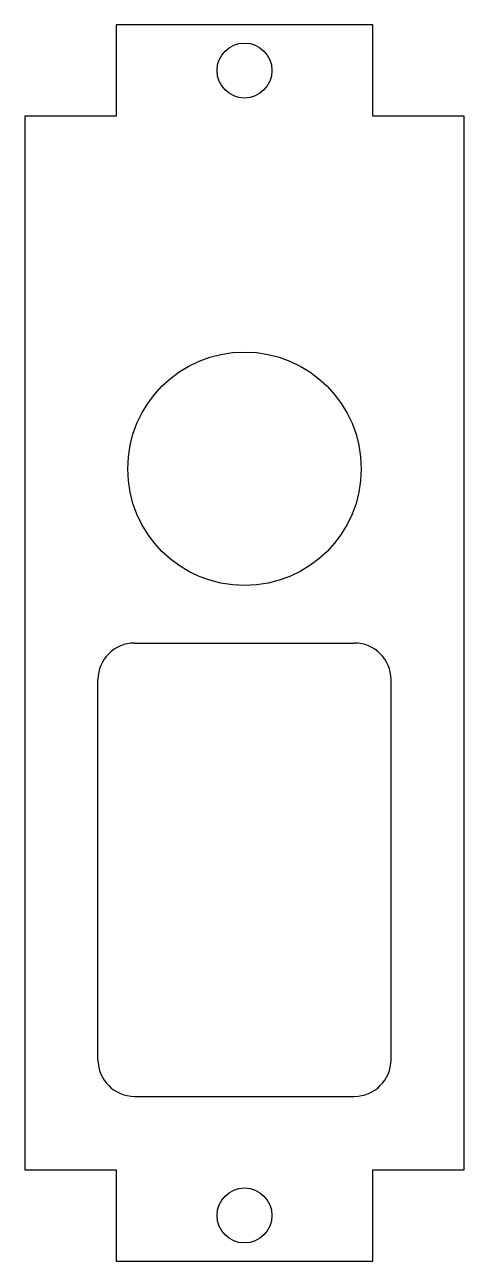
# Model space of a CAD drawing. Header units: millimetres. Extents: x 0 to 24, y -14 to 53.5.
import ezdxf

# ---------------------------------------------------------------- set-up
doc = ezdxf.new("R2010")
doc.units = ezdxf.units.MM

msp = doc.modelspace()

# ---------------------------------------------------------------- linework, layer by layer
at = {"color": 7, "linetype": 'Continuous', "lineweight": 25}
for p, q in [((19, 53.5), (5, 53.5)), ((5, 53.5), (5, 48.5)), ((19, 48.5), (19, 53.5)), ((0, 48.5), (0, -9)), ((5, 48.5), (0, 48.5)), ((24, 48.5), (19, 48.5)), ((24, -9), (24, 48.5)), ((6, 19.75), (18, 19.75)), ((4, -3), (4, 17.75)), ((20, -3), (20, 17.75)), ((6, -5), (18, -5)), ((0, -9), (5, -9)), ((5, -9), (5, -14)), ((19, -9), (24, -9)), ((19, -14), (19, -9)), ((5, -14), (19, -14))]:
    msp.add_line(p, q, dxfattribs=at)
for centre, radius in [((12, 51), 1.5), ((12, 29.26), 6.375), ((12, -11.5), 1.5)]:
    msp.add_circle(centre, radius, dxfattribs=at)
for centre, start, end in [((6, 17.75), 90, 180), ((18, 17.75), 0, 90), ((6, -3), 180, 270), ((18, -3), 270, 0)]:
    msp.add_arc(centre, 2, start, end, dxfattribs=at)

doc.saveas('drawing.dxf')
